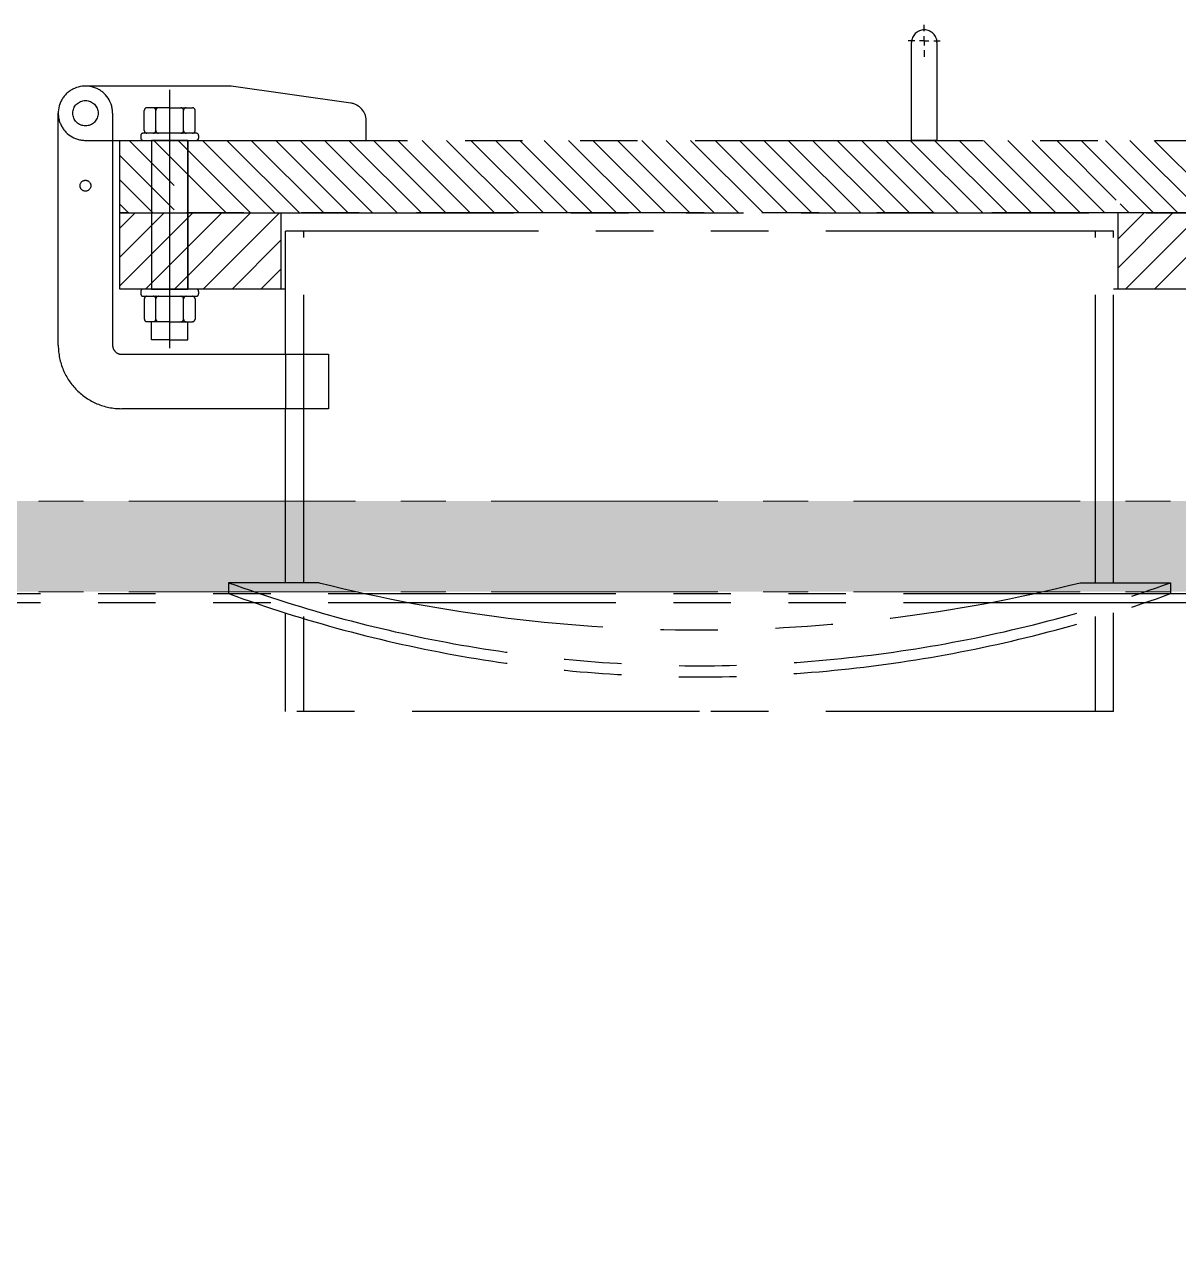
# Model space of a CAD drawing. Header units: millimetres. Extents: x -46397 to 283259, y -8690 to 23983.
# Drawn here: x -23364 to -22727, y 2463 to 3145 of the extents above; entities that cross this region are included whole.
import ezdxf
from ezdxf.enums import TextEntityAlignment as Align

# ---------------------------------------------------------------- set-up
doc = ezdxf.new("R2010")
doc.units = ezdxf.units.MM
doc.linetypes.add('CENTER', pattern=[2, 1.25, -0.25, 0.25, -0.25])
doc.linetypes.add('PHANTOM', pattern=[63.50000000000001, 31.75, -6.35, 6.35, -6.35, 6.35, -6.35])
doc.layers.add('DUONGTAM', color=1, linetype='CENTER', lineweight=0)
doc.styles.add('Tahoma', font='tahoma.ttf')
doc.styles.add('Text_nameplate', font='arial.ttf', dxfattribs={"width": 0.9, "height": 2.5})

# ---------------------------------------------------------------- blocks, each defined once
blk = doc.blocks.new('BO-1')
at = {"color": 251, "linetype": 'PHANTOM', "ltscale": 5}
for p, q in [((-2036.000000060361, 1300.200000044717), (-2036.000000060361, 1303.840000044718)), ((-2041.200000060373, 1295.000000044717), (-2044.840000060358, 1295.000000044717)), ((-2036.000000060361, 1295.000000044717), (-2038.600000060367, 1295.000000044717)), ((-2036.000000060361, 1295.000000044717), (-2036.000000060361, 1297.600000044717)), ((-2036.000000060361, 1295.000000044717), (-2036.000000060361, 1292.400000044716)), ((-2036.000000060361, 1295.000000044717), (-2033.400000060356, 1295.000000044717)), ((-2030.80000006035, 1295.000000044717), (-2027.160000060365, 1295.000000044717)), ((-2043.000000060303, 1240.000000029816), (-2043.000000060303, 1294.000000029816)), ((-2036.000000060361, 1289.800000044716), (-2036.000000060361, 1286.160000044716)), ((-2029.000000060303, 1294.000000029816), (-2029.000000060303, 1240.000000029816)), ((-2418.644661000348, 1270.000000054175), (-2499.000000059721, 1270.000000054175)), ((-2452.50000006042, 1125.377322271425), (-2452.50000006042, 1267.948230716157)), ((-2352.585786497337, 1260.563017982683), (-2418.644661000348, 1270.000000054175)), ((-2514.000000060187, 1127.000000054641), (-2514.000000059255, 1255.000000054699)), ((-2484.000000060187, 1255.000000054699), (-2484.000000060187, 1127.000000054641)), ((-2466.50000006042, 1245.432291718263), (-2466.50000006042, 1256.567708385902)), ((-2452.50000006042, 1258.000000052083), (-2465.067708395392, 1258.000000052083)), ((-2459.697526015458, 1257.615077400545), (-2461.134076907969, 1258.000000052075)), ((-2459.838505414897, 1257.463052083747), (-2460.70024706953, 1257.693955064185)), ((-2459.949676900171, 1257.30303976041), (-2460.446083615097, 1257.43605153879)), ((-2459.518743055494, 1257.756973283825), (-2460.42573130221, 1258.000000052083)), ((-2460.035210028233, 1257.136157659968), (-2460.304023755918, 1257.208186081219)), ((-2460.097223982797, 1256.962973615985), (-2460.218185808801, 1256.995385239579)), ((-2460.136466268857, 1256.783687921824), (-2460.170649218548, 1256.792847215585)), ((-2460.152844005002, 1245.432291718263), (-2460.152844005061, 1256.567708385902)), ((-2459.284923170897, 1257.884122067605), (-2459.717385696393, 1258.000000052075)), ((-2458.943742522999, 1257.982503621557), (-2459.009040090605, 1258.000000052075)), ((-2452.50000006042, 1258.000000052083), (-2439.932291725447, 1258.000000052085)), ((-2445.82111896589, 1257.924688162378), (-2445.540051167074, 1258.00000005209)), ((-2445.558419510548, 1257.805277636269), (-2444.831705561344, 1258.000000052083)), ((-2445.362465789891, 1257.667982644432), (-2444.123359955527, 1258.000000052083)), ((-2445.208974134264, 1257.519309976569), (-2444.130880436685, 1257.8081843122)), ((-2445.087596739293, 1257.362032318496), (-2444.480525231134, 1257.52469663886)), ((-2444.993077386782, 1257.197558069647), (-2444.652366990253, 1257.288851145249)), ((-2444.922666347644, 1257.026624017687), (-2444.755680081464, 1257.071367852857)), ((-2444.875160323951, 1256.849552585337), (-2444.815869667073, 1256.865439468967)), ((-2444.847156115808, 1245.432291718264), (-2444.847156115749, 1256.567708385903)), ((-2438.50000006042, 1245.432291718266), (-2438.50000006042, 1256.567708385905)), ((-2344.000000059721, 1240.000000055107), (-2344.000000059721, 1250.663523046109)), ((-2498.99999976554, 1240.000000055165), (-2344.000000059721, 1240.000000055107)), ((-2480.00000006042, 1157.999999950857), (-2480.000000060187, 1240.000000055165)), ((-2480.000000060187, 1240.000000004466), (-1840.00000006042, 1240.000000055165)), ((-2474.794844479911, 1240.000000055182), (-2450.000000060449, 1215.20515563572)), ((-2468.50000006042, 1242.567708385781), (-2468.50000006042, 1241.432291718542)), ((-2452.50000006042, 1244.000000052225), (-2467.067708394112, 1244.000000052224)), ((-2467.067708394141, 1240.000000052224), (-2452.50000006042, 1240.000000052225)), ((-2462.50000006042, 1240.000000052082), (-2462.50000006042, 1157.999999947803)), ((-2461.32446029826, 1240.000000055182), (-2450.00000006039, 1228.675539817313)), ((-2459.718743767386, 1244.405124112878), (-2461.23068734564, 1244.00000005209)), ((-2459.855302243523, 1244.558334012517), (-2460.65339748931, 1244.344485035924)), ((-2459.545824398869, 1244.261657085002), (-2460.522341739881, 1244.000000052075)), ((-2459.962788405741, 1244.719333815179), (-2460.422173930652, 1244.596241834771)), ((-2460.045023886865, 1244.887099517452), (-2460.289573370566, 1244.821572680784)), ((-2460.103914649721, 1245.061120418135), (-2460.209691020689, 1245.032777724949)), ((-2460.140044736501, 1245.241240023593), (-2460.166619867407, 1245.234119238726)), ((-2459.321220367274, 1244.132038920857), (-2459.813996134122, 1244.000000052075)), ((-2459.001676222862, 1244.027859883261), (-2459.105650528363, 1244.000000052075)), ((-2437.932291726727, 1244.000000052224), (-2452.50000006042, 1244.000000052225)), ((-2452.50000006042, 1240.000000052225), (-2437.932291726698, 1240.000000052224)), ((-2447.854076116666, 1240.000000055124), (-2407.854076064454, 1200.000000002912)), ((-2445.779564054887, 1244.090063840116), (-2445.443441421987, 1244.000000052075)), ((-2445.528560499311, 1244.212608273121), (-2444.735095816228, 1244.000000052075)), ((-2445.339342291874, 1244.35170804029), (-2444.026750210498, 1244.00000005209)), ((-2445.190681434877, 1244.501675116736), (-2444.20475259173, 1244.237496279422)), ((-2445.073204917338, 1244.659998011762), (-2444.509900851379, 1244.509061142192)), ((-2444.982094862178, 1244.8253857791), (-2444.669654371275, 1244.741667601878)), ((-2444.914850054192, 1244.997168220123), (-2444.76610612651, 1244.95731240482)), ((-2444.870442344079, 1245.175069843086), (-2444.821407929034, 1245.161931111173)), ((-2442.50000006042, 1240.000000052082), (-2442.50000006042, 1157.999999947803)), ((-2436.50000006042, 1241.432291718542), (-2436.50000006042, 1242.567708385781)), ((-2434.383691935014, 1240.000000055182), (-2394.383691882802, 1200.000000003028)), ((-2420.913307753479, 1240.000000055124), (-2380.913307701267, 1200.000000002912)), ((-2407.442923571769, 1240.000000055124), (-2367.442923519615, 1200.000000003028)), ((-2393.972539390234, 1240.000000055124), (-2353.97253933808, 1200.000000002912)), ((-2380.502155208582, 1240.000000055124), (-2340.502155156428, 1200.000000003028)), ((-2367.031771026988, 1240.000000055182), (-2327.031770974834, 1200.00000000297)), ((-2353.561386845453, 1240.000000055182), (-2313.561386793241, 1200.000000003028)), ((-2340.091002663801, 1240.000000055182), (-2300.091002611647, 1200.00000000297)), ((-2326.620618482266, 1240.000000055182), (-2286.620618429995, 1200.00000000297)), ((-2313.150234300614, 1240.000000055124), (-2273.15023424846, 1200.00000000297)), ((-2299.679850119021, 1240.000000055124), (-2259.679850066808, 1200.000000002912)), ((-2286.209465937311, 1240.000000055182), (-2246.209465885157, 1200.00000000297)), ((-2272.739081755833, 1240.000000055124), (-2232.739081703621, 1200.00000000297)), ((-2259.268697574124, 1240.000000055182), (-2219.268697521969, 1200.00000000297)), ((-2245.798313392588, 1240.000000055066), (-2205.798313340434, 1200.00000000297)), ((-2232.327929210936, 1240.000000055182), (-2192.327929158782, 1200.00000000297)), ((-2218.857545029343, 1240.000000055066), (-2178.857544977189, 1200.00000000297)), ((-2205.387160847749, 1240.000000055182), (-2165.387160795595, 1200.00000000297)), ((-2191.916776666156, 1240.000000055124), (-2151.916776614002, 1200.000000003028)), ((-2178.446392484562, 1240.000000055182), (-2138.44639243235, 1200.00000000297)), ((-2164.976008302969, 1240.000000055124), (-2124.976008250815, 1200.00000000297)), ((-2151.505624121375, 1240.000000055124), (-2111.505624069221, 1200.00000000297)), ((-2138.035239939723, 1240.000000055124), (-2098.035239887511, 1200.000000002912)), ((-2124.564855758188, 1240.000000055124), (-2084.564855705976, 1200.000000002912)), ((-2111.094471576478, 1240.000000055124), (-2071.094471524324, 1200.00000000297)), ((-2097.624087394943, 1240.000000055124), (-2057.624087342789, 1200.000000002912)), ((-2084.153703213291, 1240.000000055124), (-2044.153703161137, 1200.00000000297)), ((-2070.683319031756, 1240.000000055124), (-2030.683318979602, 1200.000000002912)), ((-2057.212934850104, 1240.000000055124), (-2017.21293479795, 1200.00000000297)), ((-2043.74255066851, 1240.000000055182), (-2003.742550616356, 1200.00000000297)), ((-2029.000000060303, 1240.000000029816), (-2043.000000060303, 1240.000000029816)), ((-2030.272166486917, 1240.000000055124), (-1990.272166434763, 1200.000000003028)), ((-2016.801782305323, 1240.000000055182), (-1976.801782253111, 1200.00000000297)), ((-2003.33139812373, 1240.000000055124), (-1963.331398071576, 1200.00000000297)), ((-1989.861013942078, 1240.000000055124), (-1949.861013889866, 1200.00000000297)), ((-1976.390629760543, 1240.000000055124), (-1936.39062970833, 1200.000000002912)), ((-1962.920245578833, 1240.000000055124), (-1930.00000006039, 1207.07975453674)), ((-1949.449861397297, 1240.000000055124), (-1930.000000060449, 1220.550138718217)), ((-1935.979477215704, 1240.000000055182), (-1930.00000006039, 1234.020522899927)), ((-1922.50909303411, 1240.000000055124), (-1882.509092981956, 1200.000000002912)), ((-1909.038708852517, 1240.000000055182), (-1877.50000006039, 1208.461291263114)), ((-1930.00000006039, 1234.020522899927), (-1895.979477163492, 1200.000000003028)), ((-2480.000000060332, 1231.734771454068), (-2450.00000006039, 1201.734771454126)), ((-2450.00000006039, 1228.675539817313), (-2421.324460246047, 1200.00000000297)), ((-1930.000000060449, 1220.550138718217), (-1909.449861345143, 1200.000000002912)), ((-2480.000000060332, 1218.264387272416), (-2461.735612790886, 1200.00000000297)), ((-2480.000000060332, 1204.794003090823), (-2475.205996972538, 1200.000000003028)), ((-2480.00000006039, 1191.530734334608), (-2471.530734391941, 1200.000000003065)), ((-2480.00000006042, 1175.620831757916), (-2455.620831815322, 1200.000000003021)), ((-2480.00000006042, 1200.000000003011), (-2421.50000006042, 1200.000000003011)), ((-1840.00000006042, 1200.000000003011), (-2480.000000060187, 1200.000000003011)), ((-2450.00000006039, 1189.710929181217), (-2439.710929238616, 1200.000000003014)), ((-2450.00000006039, 1173.801026604518), (-2423.801026661909, 1200.000000003006)), ((-2449.891124137357, 1157.999999950845), (-2407.891124085203, 1200.000000003006)), ((-2445.136803507921, 1200.000000003011), (-2445.136803507921, 1200.000000003011)), ((-2445.136803507921, 1200.000000003011), (-2445.136803507921, 1200.000000003011)), ((-2436.500000060536, 1200.000000003011), (-2436.500000060536, 1200.000000003011)), ((-2433.98122156068, 1157.999999950838), (-2391.981221508497, 1200.000000003014)), ((-2421.50000006042, 1200.000000003011), (-1898.50000006042, 1200.000000003011)), ((-2391.00000006042, 1157.999999950857), (-2391.00000006042, 1200.000000003011)), ((-1929.000000060507, 1185.684144150089), (-1914.684144207597, 1200.000000003006)), ((-1929.000000060507, 1169.77424157339), (-1898.77424163089, 1200.000000003006)), ((-1929.000000060536, 1157.999999950857), (-1929.000000060536, 1200.000000003011)), ((-1927.911718170479, 1204.99147264677), (-1922.920245526679, 1200.000000003028)), ((-1924.864339106367, 1157.999999950838), (-1882.864339054184, 1200.000000003014)), ((-1898.50000006042, 1200.000000003011), (-1840.000000060652, 1200.000000003011)), ((-1908.954436529661, 1157.999999950852), (-1870.00000006039, 1196.954436420115)), ((-2480.00000006039, 1159.710929181217), (-2450.00000006039, 1189.710929181217)), ((-2388.50000006042, 1122.000000054641), (-2388.50000006042, 1190.000000003011)), ((-1931.500000060536, 1190.000000003011), (-2388.50000006042, 1190.000000003011)), ((-2378.500000060536, 996.0000000030109), (-2378.500000060536, 1190.000000003011)), ((-1941.500000060507, 996.0000000031382), (-1941.50000006042, 1190.000000003011)), ((-1931.500000060623, 996.0000000031382), (-1931.500000060536, 1190.000000003011)), ((-2418.071318984003, 1157.999999950852), (-2391.00000006042, 1185.071318874428)), ((-2465.801026714063, 1157.999999950874), (-2450.00000006039, 1173.801026604518)), ((-2402.161416407296, 1157.999999950845), (-2391.00000006042, 1169.161416297729)), ((-2388.50000006042, 1157.999999950857), (-2480.00000006042, 1157.999999950857)), ((-2452.50000006042, 1157.99999995087), (-2467.067708394112, 1157.999999950868)), ((-2437.932291726698, 1157.999999950868), (-2452.50000006042, 1157.99999995087)), ((-1840.000000060652, 1157.999999950857), (-1931.500000060536, 1157.999999950857)), ((-2468.50000006042, 1156.567708284425), (-2468.50000006042, 1155.432291617186)), ((-2467.067708394112, 1153.999999950868), (-2452.50000006042, 1153.99999995087)), ((-2466.50000006042, 1152.567708281656), (-2466.50000006042, 1141.432291613985)), ((-2465.067708494957, 1153.99999994782), (-2452.50000006042, 1153.999999947821)), ((-2459.715190597606, 1153.598316913356), (-2461.21429209059, 1153.999999947775)), ((-2459.85248985127, 1153.445305504466), (-2460.660937902023, 1153.66192850678)), ((-2459.541295620002, 1153.74152252757), (-2460.505946484802, 1153.999999947775)), ((-2459.960596403747, 1153.284471934866), (-2460.426109665801, 1153.409205837497)), ((-2460.043388967868, 1153.116855502537), (-2460.291957326088, 1153.183459193382)), ((-2460.102808920754, 1152.942976397886), (-2460.211084461393, 1152.971988741564)), ((-2460.139467823377, 1152.762998488209), (-2460.167265255615, 1152.770446787728)), ((-2460.152844004973, 1141.432291613956), (-2460.15284400509, 1152.567708281656)), ((-2459.315178413759, 1153.870735237791), (-2459.797600879043, 1153.999999947767)), ((-2458.992221017892, 1153.973999697404), (-2459.089255273255, 1153.999999947775)), ((-2452.50000006042, 1153.99999995087), (-2437.932291726698, 1153.999999950868)), ((-2445.786455326714, 1153.912482558802), (-2445.45983598457, 1153.999999947767)), ((-2445.533548033622, 1153.790448230714), (-2444.751490378781, 1153.99999994776)), ((-2445.343213345273, 1153.651647623717), (-2444.043144772964, 1153.999999947775)), ((-2445.193744817429, 1153.501896962016), (-2444.193382691214, 1153.769943185872)), ((-2445.075612637418, 1153.343749751215), (-2444.505083547061, 1153.496622560234)), ((-2444.983927344379, 1153.178516118418), (-2444.666802068765, 1153.263489579914)), ((-2444.916146635544, 1153.006877271576), (-2444.764390574244, 1153.047540185654)), ((-2444.871213026025, 1152.829116562936), (-2444.820509339217, 1152.842702574862)), ((-2444.847156115837, 1141.432291613959), (-2444.84715611572, 1152.567708281658)), ((-2438.50000006039, 1152.567708281659), (-2438.50000006039, 1141.432291613989)), ((-2436.50000006042, 1155.432291617186), (-2436.50000006042, 1156.567708284425)), ((-2452.50000006042, 1139.999999947808), (-2465.067708394839, 1139.99999994782)), ((-2462.50000006042, 1130.199999950871), (-2462.50000006042, 1139.999999947796)), ((-2459.701174748538, 1140.388338019622), (-2461.150472163048, 1139.999999947804)), ((-2459.841394232411, 1140.540566955185), (-2460.691860182676, 1140.312685290622)), ((-2459.523406817694, 1140.2461701601), (-2460.442126557318, 1139.999999947796)), ((-2459.951935177931, 1140.700748231125), (-2460.441901299899, 1140.569462204419)), ((-2460.036906076304, 1140.867780980561), (-2460.301502202696, 1140.796882662181)), ((-2460.098389133433, 1141.041107278086), (-2460.216695630254, 1141.009407147803)), ((-2460.137103879737, 1141.22053432611), (-2460.16992679573, 1141.211739452273)), ((-2459.291203531669, 1140.118588210027), (-2459.733780951501, 1139.999999947796)), ((-2458.953972980555, 1140.019148230845), (-2459.025435345684, 1139.999999947811)), ((-2452.50000006039, 1139.999999947808), (-2439.932291725971, 1139.999999947824)), ((-2445.813901783113, 1140.077770908939), (-2445.523656604899, 1139.999999947818)), ((-2445.553271719808, 1140.197735926982), (-2444.815310999053, 1139.999999947811)), ((-2445.358488267404, 1140.335344491244), (-2444.106965393294, 1139.999999947818)), ((-2445.205828759325, 1140.484240132364), (-2444.144748587918, 1140.199924557326)), ((-2445.08511977052, 1140.641696889326), (-2444.485683161503, 1140.481078334016)), ((-2444.991182357073, 1140.806327068292), (-2444.655383290083, 1140.716349979471)), ((-2444.921310078033, 1140.977405480569), (-2444.757503636793, 1140.933513676924)), ((-2444.874329759739, 1141.154617775248), (-2444.816851015785, 1141.139216392222)), ((-2442.50000006042, 1130.199999950871), (-2442.50000006042, 1139.999999947821)), ((-2452.50000006042, 1129.999999950871), (-2462.300000060437, 1129.999999950871)), ((-2452.50000006042, 1129.999999950871), (-2442.700000060431, 1129.999999950871)), ((-2479.000000060187, 1122.000000054641), (-2364.922087449639, 1122.000000054641)), ((-2388.50000006042, 1122.000000002429), (-2388.50000006042, 1092.000000054641)), ((-2364.922087449639, 1122.000000054641), (-2364.922087449639, 1092.000000054641)), ((-2364.922087449639, 1092.000000054641), (-2479.000000060187, 1092.000000054641)), ((-2388.50000006042, 996.0000000030109), (-2388.50000006042, 1092.000000002429)), ((-2370.0000000617, 996.0000000030109), (-2420.0000000617, 996.0000000030109)), ((-2420.0000000617, 996.0000000030109), (-2420.0000000617, 989.9999999999741)), ((-1950.000000059226, 996.0000000031382), (-1900.000000059226, 996.0000000031382)), ((-1900.000000059226, 996.0000000031382), (-1900.000000059139, 989.9999999999741)), ((-2388.50000006042, 924.8816969649374), (-2388.50000006042, 979.2779711961953)), ((-2378.500000060536, 924.8816969649374), (-2378.500000060536, 977.408856183119)), ((-1941.50000006042, 924.8816969649665), (-1941.500000060536, 977.4088561830899)), ((-1931.500000060594, 924.8816969649665), (-1931.500000060536, 979.2779711961371)), ((-2160.00000006042, 924.8816969649374), (-2388.50000006042, 924.8816969649374)), ((-1931.500000060536, 924.8816969649374), (-2160.000000060478, 924.8816969649665))]:
    blk.add_line(p, q, dxfattribs=at)
at = {"color": 251, "linetype": 'PHANTOM', "ltscale": 5, "extrusion": (0, 0, -1)}
for p, q in [((-2442.50000006042, 1240.000000052235), (-2462.50000006042, 1240.000000052235)), ((-2462.50000006042, 1240.000000052235), (-2462.50000006042, 1157.999999950856)), ((-2442.50000006042, 1157.999999950865), (-2442.50000006042, 1240.000000052235)), ((-2462.50000006042, 1157.999999950856), (-2442.50000006042, 1157.999999950865))]:
    blk.add_line(p, q, dxfattribs=at)
at = {"color": 251, "linetype": 'PHANTOM', "ltscale": 5, "extrusion": (2.288475490443933e-17, 1, 0)}
for p, q in [((-3000.000000055094, 989.9999999999613), (-1500.000000055035, 989.9999999999613)), ((-3000.000000055094, 984.9999999999613), (-1500.000000055035, 984.9999999999613))]:
    blk.add_line(p, q, dxfattribs=at)
at = {"color": 251, "linetype": 'PHANTOM', "ltscale": 5}
for centre, radius in [((-2499.000000059721, 1255.000000054641), 7), ((-2499.000000059721, 1215.000000054641), 3)]:
    blk.add_circle(centre, radius, dxfattribs=at)
for centre, radius, start, end in [((-2036.000000060303, 1294.000000029816), 7, 0, 180), ((-2499.00000005975, 1255.000000054723), 14.99999999955799, 359.9999999999218, 270.000001123913), ((-2354.000000059721, 1250.663523046066), 10, 2.605510395054913e-10, 81.86989764578139), ((-2465.067708394781, 1256.567708386484), 1.432291665582852, 90.00000002501288, 180.0000000250129), ((-2461.585135670641, 1256.567708386484), 1.432291665582852, 359.9999999749871, 89.9999999749871), ((-2458.720552339451, 1256.567708386484), 1.432291665582852, 90.00000002501288, 180.0000000250129), ((-2446.279447781359, 1256.567708386485), 1.432291665582852, 359.9999999749871, 89.9999999749871), ((-2443.414864450169, 1256.567708386486), 1.432291665582852, 90.00000002501288, 180.0000000250129), ((-2439.932291726058, 1256.567708386487), 1.432291665582852, 359.9999999749871, 89.9999999749871), ((-2467.067708394025, 1242.567708385849), 1.432291666375022, 90.00000000333506, 180.0000000026837), ((-2467.067708394112, 1241.432291718522), 1.432291666307719, 179.9999999991923, 269.9999999983324), ((-2465.067708394839, 1245.432291717681), 1.432291665582852, 179.9999999749871, 269.9999999749871), ((-2461.585135670641, 1245.432291717681), 1.432291665582852, 270.0000000250129, 2.501289979252717e-08), ((-2461.585135670641, 1245.432291717681), 1.432291665582852, 270.0000000250129, 2.501289979252717e-08), ((-2458.720552339451, 1245.432291717681), 1.432291665582852, 179.9999999749871, 269.9999999749871), ((-2458.720552339451, 1245.432291717681), 1.432291665582852, 179.9999999749871, 269.9999999749871), ((-2446.279447781359, 1245.432291717682), 1.432291665582852, 270.0000000250129, 2.501289979252717e-08), ((-2446.279447781359, 1245.432291717682), 1.432291665582852, 270.0000000250129, 2.501289979252717e-08), ((-2443.414864450169, 1245.432291717683), 1.432291665582852, 179.9999999749871, 269.9999999749871), ((-2443.414864450169, 1245.432291717683), 1.432291665582852, 179.9999999749871, 269.9999999749871), ((-2439.932291726, 1245.432291717684), 1.432291665582852, 270.0000000250129, 2.501289979252717e-08), ((-2437.932291726815, 1242.567708385849), 1.432291666395031, 359.9999999973163, 89.99999999666495), ((-2437.932291726727, 1241.432291718522), 1.432291666298624, 270.0000000016675, 8.07708222467023e-10), ((-2467.067708394025, 1156.567708284493), 1.432291666375022, 90.00000000333506, 180.0000000026837), ((-2437.932291726785, 1156.567708284507), 1.432291666365927, 359.9999999967171, 89.99999999666495), ((-2467.067708394083, 1155.432291617181), 1.432291666336823, 179.9999999997916, 269.9999999983324), ((-2465.067708394869, 1152.567708282254), 1.432291665566481, 90.00000002334535, 180.0000000238925), ((-2461.585135670612, 1152.567708282209), 1.432291665582852, 359.9999999749871, 89.9999999749871), ((-2458.72055233948, 1152.567708282238), 1.432291665582852, 90.00000002501288, 180.0000000250129), ((-2446.27944778133, 1152.567708282239), 1.432291665582852, 359.9999999749871, 89.9999999749871), ((-2443.414864450198, 1152.567708282211), 1.432291665582852, 90.00000002501288, 180.0000000250129), ((-2439.932291725971, 1152.567708282256), 1.432291665567391, 359.9999999761075, 89.9999999749871), ((-2437.932291726727, 1155.432291617166), 1.432291666298624, 270.0000000016675, 8.07708222467023e-10), ((-2465.067708394869, 1141.432291613387), 1.43229166555102, 179.9999999761075, 269.9999999766546), ((-2461.585135670612, 1141.432291613403), 1.432291665582852, 270.0000000250129, 2.501289979252717e-08), ((-2461.585135670612, 1141.432291613403), 1.432291665582852, 270.0000000250129, 2.501289979252717e-08), ((-2458.720552339422, 1141.432291613403), 1.432291665582852, 179.9999999749871, 269.9999999749871), ((-2458.720552339422, 1141.432291613403), 1.432291665582852, 179.9999999749871, 269.9999999749871), ((-2446.279447781388, 1141.432291613405), 1.432291665582852, 270.0000000250129, 2.501289979252717e-08), ((-2446.279447781388, 1141.432291613405), 1.432291665582852, 270.0000000250129, 2.501289979252717e-08), ((-2443.414864450198, 1141.432291613406), 1.432291665582852, 179.9999999749871, 269.9999999749871), ((-2443.414864450198, 1141.432291613406), 1.432291665582852, 179.9999999749871, 269.9999999749871), ((-2439.932291725971, 1141.432291613391), 1.432291665580124, 270.0000000250129, 2.389253032265355e-08), ((-2479.000000060187, 1127.000000054641), 35, 180, 270), ((-2479.000000060187, 1127.000000054638), 5, 179.9999999999739, 270), ((-2462.300000060408, 1130.199999950862), 0.1999999999907232, 179.9999999973945, 269.9999999916624), ((-2442.700000060431, 1130.199999950877), 0.2000000000052751, 270, 359.9999999984367), ((-2160.000000060565, 1710.344129064798), 760.1891440461433, 250.0000000022279, 289.9999999977721), ((-2160.000000060652, 1829.589939509958), 859.6349150933933, 255.8601358396078, 284.1398641603923), ((-2160.00000006042, 1702.215401510624), 758.1891440462996, 249.9449804660545, 290.0550195339454)]:
    blk.add_arc(centre, radius, start, end, dxfattribs=at)
at = {"color": 251, "linetype": 'PHANTOM', "ltscale": 5, "style": 'Text_nameplate', "width": 0.9, "flags": 2}
blk.add_attdef('SPEC.', text='', height=2.5, dxfattribs=at).set_placement((282.5000000000291, 89.66567553442064), align=Align.MIDDLE_CENTER)
at = {"color": 251, "linetype": 'PHANTOM', "ltscale": 5, "style": 'Tahoma'}
for tag, height, p in [('PROJECT_CODE', 2.4, (245.0000000000291, 77.98846827837906)), ('DESIGN_PRESSURE', 2.608695652173889, (320.0000000000291, 77.98846827837906)), ('SERIAL_NO.', 2.608695652173889, (245.0000000000291, 69.45190202651929)), ('MAX_WORKING_PRESS', 2.608695652173889, (320.0000000000291, 69.45190202651929)), ('YEAR', 2.608695652173889, (245.0000000000291, 60.91533577467408)), ('TEST_PRES.', 2.608695652173889, (320.0000000000291, 60.91533577465952)), ('VOLUME', 2.608695652173889, (245.0000000000291, 52.37876952282886)), ('MAX_WORKING_TEMP.', 2.608695652173889, (320.0000000000291, 52.37876952281431))]:
    blk.add_attdef(tag, text='', height=height, dxfattribs=at).set_placement(p, align=Align.MIDDLE_CENTER)

msp = doc.modelspace()

# ---------------------------------------------------------------- hatches: boundary and pattern name
h = msp.add_hatch()
h.set_pattern_fill('AR-HBONE', color=1, scale=0.3)
h.set_pattern_definition([(45, (-288320.135346978, -8674.705977216247), (0, 43.10522938113193), [91.44, -30.48]), (135, (-288298.582746978, -8653.153377216247), (4.263256414560601e-15, 43.10522938113193), [91.44, -30.48])])
edge = h.paths.add_edge_path()
edge.add_arc((-19064.28766186285, 1840.699129868432), 1828.999999561227, 333.1244059379014, 386.8755940621067)
edge.add_arc((-17781.51659938169, 2490.799129868048), 390.8999999998114, 26.87559406210184, 90)
edge.add_line((-17781.51659938169, 2881.699129867859), (-23881.51659927273, 2881.699129867869))
edge.add_arc((-23881.51659927279, 2490.799129868048), 390.8999999998214, 89.99999999999147, 153.1244059378998)
edge.add_arc((-22598.74553679139, 1840.699129868488), 1828.999999561403, 153.1244059378985, 206.8755940620974)
edge.add_arc((-23881.51659927273, 1190.599129869162), 390.8999999999629, 206.8755940621079, 270)
edge.add_line((-23881.51659927273, 799.6991298692155), (-17781.51659938169, 799.6991298692155))
edge.add_arc((-17781.51659938163, 1190.599129869126), 390.8999999999105, 269.9999999999915, 333.1244059378913)
edge = h.paths.add_edge_path(flags=16)
edge.add_arc((-22598.74553679139, 1840.699129868546), 1778.999999561409, 153.1244059379006, 206.8755940620994, ccw=False)
edge.add_arc((-23881.51659927267, 2490.799129867844), 340.900000000034, 90.00000000000978, 153.1244059378803, ccw=False)
edge.add_line((-23881.51659927273, 2831.699129867869), (-17781.51659938169, 2831.699129867869))
edge.add_arc((-17781.51659938169, 2490.799129867959), 340.8999999999105, 26.875594062111873, 90, ccw=False)
edge.add_arc((-19064.28766186285, 1840.699129868481), 1778.999999561233, -26.875594062100618, 26.875594062104824, ccw=False)
edge.add_arc((-17781.51659938158, 1190.599129868948), 340.8999999997508, 269.99999999998045, 333.1244059379093, ccw=False)
edge.add_line((-17781.51659938169, 849.6991298692155), (-23881.51659927273, 849.6991298692155))
edge.add_arc((-23881.51659927273, 1190.599129869168), 340.8999999999523, 206.8755940621121, 270, ccw=False)

# ---------------------------------------------------------------- linework, layer by layer
at = {"layer": 'DUONGTAM', "color": 5, "lineweight": 0, "ltscale": 100}
for points in [[(-17432.83764209319, 2667.507349099789, 0.2826152578026715), (-17781.51659938169, 2881.699129867869), (-23881.51659927273, 2881.699129867869, 0.2826152578026526), (-24230.19555656129, 2667.507349099791, 0.2389308369178756), (-24230.19555656135, 1013.890910637307, 0.2826152578026579), (-23881.51659927273, 799.6991298692155), (-17781.51659938169, 799.6991298692155, 0.2826152578027141), (-17432.83764209307, 1013.890910637283, 0.2389308369178803)], [(-17477.43715057214, 2644.904609366888, 0.282615257802695), (-17781.51659938169, 2831.699129867869), (-23881.51659927273, 2831.699129867869, 0.2826152578026758), (-24185.59604808234, 2644.904609366884, 0.2389308369178759), (-24185.59604808234, 1036.493650370208, 0.2826152578026813), (-23881.51659927273, 849.6991298692155), (-17781.51659938169, 849.6991298692155, 0.2826152578027004), (-17477.43715057208, 1036.49365037019, 0.2389308369178805)]]:
    msp.add_lwpolyline(points, format="xyb", close=True, dxfattribs=at)

# ---------------------------------------------------------------- block references
msp.add_blockref('BO-1', (-20831.51659927238, 1840.699129868123, -1.499105149169903))

doc.saveas('drawing.dxf')
